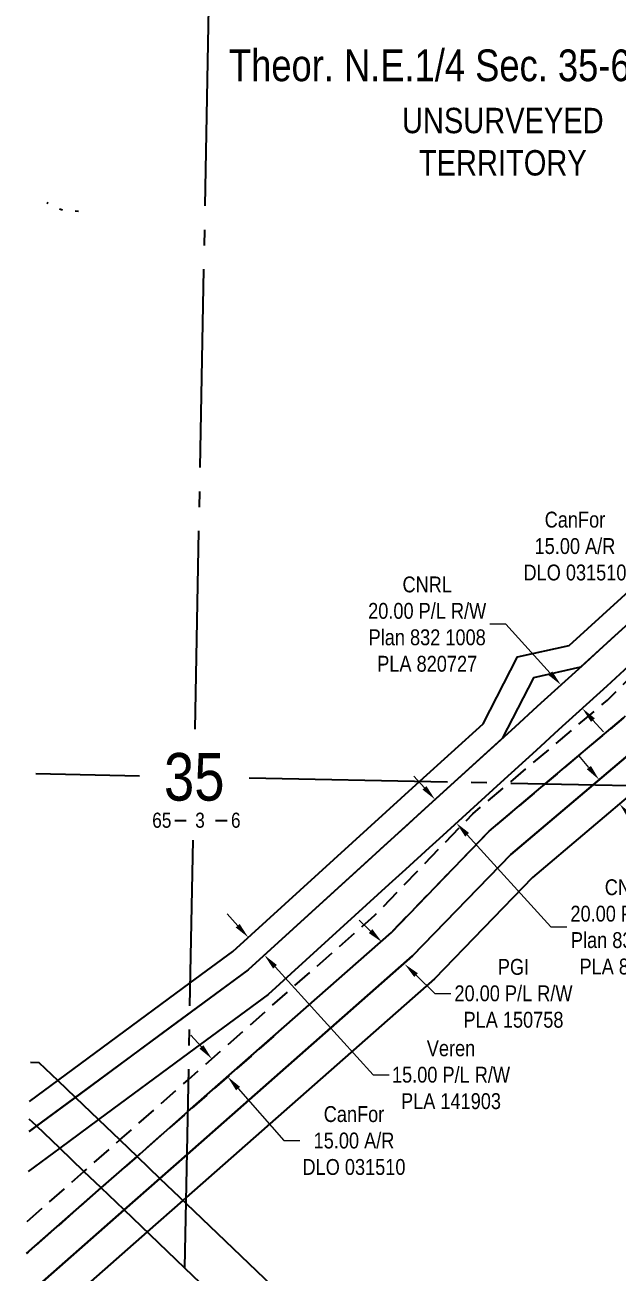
# Model space of a CAD drawing. Extents: x 413456 to 423436, y 6055086 to 6062162.
# Drawn here: x 413466 to 413839, y 6058450 to 6059237 of the extents above; entities that cross this region are included whole.
import ezdxf
from ezdxf.enums import TextEntityAlignment as Align

# ---------------------------------------------------------------- set-up
doc = ezdxf.new("R2010")
doc.units = 0
doc.header["$LTSCALE"] = 5
doc.header["$PDSIZE"] = 0.5
for name, pattern in [('foc-ACCESSROAD', [3.75, 2.5, -1.25]), ('foc-QUARTERLINE', [33, 25, -3, 2, -3]), ('foc-WHEELTRACKS', [2, 0.4, -1.6])]:
    doc.linetypes.add(name, pattern=pattern)
doc.layers.get('Defpoints').update_dxf_attribs({"color": 9})
for name, color, linetype in [('10', 1, 'Continuous'), ('9', 3, 'Continuous'), ('C-RW', 13, 'Continuous'), ('C-SYMBOL', 7, 'Continuous'), ('F-AR', 190, 'foc-ACCESSROAD'), ('F-RW', 190, 'Continuous'), ('L-QSEC', 8, 'foc-QUARTERLINE'), ('L-SECLBL', 7, 'Continuous'), ('L-UNS-T', 3, 'Continuous'), ('T-WATER-P3', 160, 'foc-WHEELTRACKS')]:
    doc.layers.add(name, color=color, linetype=linetype)
for name, color, linetype, lineweight in [('C-RW-T', 13, 'Continuous', 9), ('F-AR-T', 190, 'Continuous', 9), ('F-RW-T', 190, 'Continuous', 9)]:
    doc.layers.add(name, color=color, linetype=linetype, lineweight=lineweight)
doc.styles.add('175L', font='ARIALN.TTF', dxfattribs={"height": 20})
doc.styles.add('80CG', font='ARIALN.TTF', dxfattribs={"height": 10})
doc.styles.add('80L', font='ARIALN.TTF', dxfattribs={"height": 10})
doc.styles.add('SIMPLEX', font='ARIALN.TTF')
doc.dimstyles.new('Compass 5 000', dxfattribs={"dimscale": 5, "dimtxt": 9, "dimasz": 2, "dimexe": 0.2, "dimexo": 0.0625, "dimgap": 0.5, "dimtad": 0, "dimtih": 1, "dimtoh": 1, "dimzin": 0, "dimdsep": 46, "dimtxsty": '80CG', "dimcen": 0.1, "dimse1": 1, "dimse2": 1, "dimclrd": 256, "dimclrt": 256, "dimaunit": 1, "dimadec": 4, "dimazin": 0, "dimtfac": 0.06, "dimtofl": 0, "dimtmove": 0, "dimatfit": 1, "dimfxl": 0.2, "dimtolj": 1, "dimtzin": 0, "dimlwd": -1, "dimarcsym": 0})

# ---------------------------------------------------------------- blocks, each defined once
blk = doc.blocks.new('L-SECLBL')
at = {"layer": '9', "color": 7}
for p, q in [((-5.08, -27.83), (-12.29, -27.83)), ((20.7, -27.83), (13.5, -27.83))]:
    blk.add_line(p, q, dxfattribs=at)
at = {"layer": '10', "color": 2, "style": 'SIMPLEX'}
blk.add_attdef('SEC', text='', height=30, dxfattribs=at).set_placement((0, 0), align=Align.MIDDLE)
at = {"layer": '10', "color": 5, "style": '80L'}
blk.add_attdef('TWP', text='', height=9.5, dxfattribs=at).set_placement((-14.43, -27.37), align=Align.MIDDLE_RIGHT)
blk.add_attdef('RGE', text='', height=9.5, dxfattribs=at).set_placement((3.62, -27.37), align=Align.MIDDLE_CENTER)
blk.add_attdef('MER', text='', height=9.5, dxfattribs=at).set_placement((23.17, -27.37), align=Align.MIDDLE_LEFT)
blk = doc.blocks.new('*D41')
at = {"layer": 'C-RW-T', "transparency": 16777216}
for p, q in [((413599.79, 6058668.71), (413593.07, 6058676.1)), ((413623.35, 6058642.82), (413685.3, 6058574.72)), ((413685.3, 6058574.72), (413695.3, 6058574.72))]:
    blk.add_line(p, q, dxfattribs=at)
for points in [[(413601.03, 6058669.83), (413598.56, 6058667.58), (413606.52, 6058661.31)], [(413624.58, 6058643.94), (413622.12, 6058641.7), (413616.62, 6058650.21)]]:
    blk.add_solid(points, dxfattribs=at)
at = {"layer": 'Defpoints', "color": 0, "transparency": 16777216}
for p in [(413603.11, 6058658.2), (413613.21, 6058647.11), (413616.62, 6058650.21)]:
    blk.add_point(p, dxfattribs=at)
at = {"layer": 'C-RW-T', "transparency": 16777216, "insert": (413734.39, 6058574.72), "char_height": 10, "attachment_point": 5, "style": '80CG'}
blk.add_mtext('\\A1;Veren\\P15.00 P/L R/W\\PPLA 141903', dxfattribs=at)
blk = doc.blocks.new('*D52')
at = {"layer": 'Defpoints', "color": 0, "transparency": 16777216}
for p in [(413914.59, 6058892.3), (413925.22, 6058881.66), (413893.53, 6058871.27)]:
    blk.add_point(p, dxfattribs=at)
at = {"layer": 'F-AR-T', "transparency": 16777216}
for p, q in [((413856.86, 6058908), (413846.86, 6058908)), ((413886.46, 6058878.34), (413856.86, 6058908)), ((413911.21, 6058853.55), (413918.28, 6058846.47))]:
    blk.add_line(p, q, dxfattribs=at)
for points in [[(413887.64, 6058879.52), (413885.28, 6058877.17), (413893.53, 6058871.27)], [(413912.39, 6058854.73), (413910.03, 6058852.37), (413904.15, 6058860.62)]]:
    blk.add_solid(points, dxfattribs=at)
at = {"layer": 'F-AR-T', "transparency": 16777216, "insert": (413812.59, 6058908), "char_height": 10, "attachment_point": 5, "style": '80CG'}
blk.add_mtext('\\A1;CanFor\\P15.00 A/R\\PDLO 031510', dxfattribs=at)
blk = doc.blocks.new('*D55')
at = {"layer": 'Defpoints', "color": 0, "transparency": 16777216}
for p in [(413579.02, 6058580.84), (413588.93, 6058569.59), (413593.41, 6058573.53)]:
    blk.add_point(p, dxfattribs=at)
at = {"layer": 'F-AR-T', "transparency": 16777216}
for p, q in [((413576.9, 6058592.29), (413570.3, 6058599.8)), ((413600.02, 6058566.02), (413628.9, 6058533.21)), ((413628.9, 6058533.21), (413638.9, 6058533.21))]:
    blk.add_line(p, q, dxfattribs=at)
for points in [[(413578.15, 6058593.39), (413575.65, 6058591.19), (413583.51, 6058584.78)], [(413601.27, 6058567.13), (413598.77, 6058564.92), (413593.41, 6058573.53)]]:
    blk.add_solid(points, dxfattribs=at)
at = {"layer": 'F-AR-T', "transparency": 16777216, "insert": (413673.17, 6058533.21), "char_height": 10, "attachment_point": 5, "style": '80CG'}
blk.add_mtext('\\A1;CanFor\\P15.00 A/R\\PDLO 031510', dxfattribs=at)
blk = doc.blocks.new('*D89')
at = {"layer": 'Defpoints', "color": 0, "transparency": 16777216}
for p in [(413823.4, 6058838.36), (413803.76, 6058820.49), (413836.86, 6058823.58)]:
    blk.add_point(p, dxfattribs=at)
at = {"layer": 'F-RW-T', "transparency": 16777216}
for p, q in [((413768.9, 6058858.8), (413758.9, 6058858.8)), ((413797.03, 6058827.89), (413768.9, 6058858.8)), ((413823.95, 6058798.31), (413830.68, 6058790.92))]:
    blk.add_line(p, q, dxfattribs=at)
for points in [[(413798.27, 6058829.01), (413795.8, 6058826.77), (413803.76, 6058820.49)], [(413825.18, 6058799.43), (413822.72, 6058797.19), (413817.22, 6058805.71)]]:
    blk.add_solid(points, dxfattribs=at)
at = {"layer": 'F-RW-T', "transparency": 16777216, "insert": (413719.36, 6058858.8), "char_height": 10, "attachment_point": 5, "style": '80CG'}
blk.add_mtext('\\A1;CNRL\\P20.00 P/L R/W\\PPlan 832 1008\\PPLA 820727', dxfattribs=at)
blk = doc.blocks.new('*D90')
at = {"layer": 'Defpoints', "color": 0, "transparency": 16777216}
for p in [(413712.65, 6058680.93), (413726.99, 6058667.06), (413705.17, 6058644.48)]:
    blk.add_point(p, dxfattribs=at)
at = {"layer": 'F-RW-T', "transparency": 16777216}
for p, q in [((413683.63, 6058665.3), (413676.44, 6058672.25)), ((413712.36, 6058637.53), (413724.26, 6058626.02)), ((413724.26, 6058626.02), (413734.26, 6058626.02))]:
    blk.add_line(p, q, dxfattribs=at)
for points in [[(413684.79, 6058666.5), (413682.47, 6058664.1), (413690.82, 6058658.35)], [(413713.51, 6058638.72), (413711.2, 6058636.33), (413705.17, 6058644.48)]]:
    blk.add_solid(points, dxfattribs=at)
at = {"layer": 'F-RW-T', "transparency": 16777216, "insert": (413773.8, 6058626.02), "char_height": 10, "attachment_point": 5, "style": '80CG'}
blk.add_mtext('\\A1;PGI\\P20.00 P/L R/W\\PPLA 150758', dxfattribs=at)
blk = doc.blocks.new('*D93')
at = {"layer": 'Defpoints', "color": 0, "transparency": 16777216}
for p in [(413813.43, 6058748.59), (413840.73, 6058745.48), (413826.33, 6058733.32)]:
    blk.add_point(p, dxfattribs=at)
at = {"layer": 'F-RW-T', "transparency": 16777216}
for p, q in [((413821.39, 6058768.4), (413814.94, 6058776.04)), ((413847.18, 6058737.84), (413853.69, 6058730.14)), ((413853.69, 6058730.14), (413863.69, 6058730.14))]:
    blk.add_line(p, q, dxfattribs=at)
for points in [[(413822.66, 6058769.47), (413820.11, 6058767.32), (413827.84, 6058760.75)], [(413848.46, 6058738.91), (413845.91, 6058736.76), (413840.73, 6058745.48)]]:
    blk.add_solid(points, dxfattribs=at)
at = {"layer": 'F-RW-T', "transparency": 16777216, "insert": (413903.23, 6058730.14), "char_height": 10, "attachment_point": 5, "style": '80CG'}
blk.add_mtext('\\A1;PGI\\P20.00 P/L R/W\\PPLA 220626', dxfattribs=at)
blk = doc.blocks.new('*D94')
at = {"layer": 'Defpoints', "color": 0, "transparency": 16777216}
for p in [(413719.17, 6058743.51), (413737.81, 6058733.45), (413732.62, 6058728.73)]:
    blk.add_point(p, dxfattribs=at)
at = {"layer": 'F-RW-T', "transparency": 16777216}
for p, q in [((413717.63, 6058755.64), (413710.9, 6058763.04)), ((413744.54, 6058726.06), (413797.45, 6058667.91)), ((413797.45, 6058667.91), (413807.45, 6058667.91))]:
    blk.add_line(p, q, dxfattribs=at)
for points in [[(413718.86, 6058756.76), (413716.4, 6058754.52), (413724.36, 6058748.24)], [(413745.78, 6058727.18), (413743.31, 6058724.94), (413737.81, 6058733.45)]]:
    blk.add_solid(points, dxfattribs=at)
at = {"layer": 'F-RW-T', "transparency": 16777216, "insert": (413846.99, 6058667.91), "char_height": 10, "attachment_point": 5, "style": '80CG'}
blk.add_mtext('\\A1;CNRL\\P20.00 P/L R/W\\PPlan 832 1008\\PPLA 820727', dxfattribs=at)

msp = doc.modelspace()

# ---------------------------------------------------------------- linework, layer by layer
at = {"layer": 'C-RW'}
for points in [[(413650.994, 6059665.547), (413702.546, 6059594.668), (413724.809, 6059564.06), (413979.2, 6059214.322), (414026.164, 6059153.423), (414012.329, 6059010.306), (413816.057, 6058831.682), (413786.506, 6058825.066), (413766.657, 6058786.729), (413736.561, 6058759.342), (413606.32, 6058640.844), (413569.548, 6058613.752), (413468.105, 6058539.008)], [(413468.466, 6058557.906), (413569.909, 6058632.649), (413596.799, 6058652.46), (413714.748, 6058759.774), (413754.573, 6058796.014), (413776.402, 6058838.174), (413808.901, 6058845.451), (413997.545, 6059017.131), (414011.37, 6059156.232), (413971.196, 6059208.327), (413712.265, 6059564.308), (413690.002, 6059594.916), (413638.45, 6059665.794)]]:
    msp.add_lwpolyline(points, dxfattribs=at)
at = {"layer": 'F-AR', "flags": 128}
msp.add_lwpolyline([(413467.022, 6058482.276), (413502.815, 6058513.773), (413525.392, 6058533.641), (413568.748, 6058571.794), (413686.398, 6058675.326), (413748.107, 6058739.224), (413771.145, 6058758.657), (413833.039, 6058810.887), (413937.544, 6058915.208), (414028.334, 6058985.684), (414029.969, 6058987.291), (414047.714, 6059004.736), (414100.602, 6059056.895), (414112.973, 6059040.853), (414072.297, 6059000.867), (414070.815, 6058999.715), (414050.642, 6058984.037), (413947.493, 6058903.875), (413843.182, 6058799.834), (413793.855, 6058758.207), (413758.357, 6058728.261), (413696.757, 6058664.476), (413568.36, 6058551.488), (413536.263, 6058523.242), (413513.686, 6058503.373), (413466.634, 6058461.969)], dxfattribs=at)
at = {"layer": 'F-RW'}
for points in [[(413466.117, 6058434.884), (413528.185, 6058489.503), (413550.764, 6058509.372), (413567.843, 6058524.402), (413710.148, 6058649.629), (413772.028, 6058713.638), (413824.111, 6058757.608), (413857.031, 6058785.411), (413960.745, 6058888.827), (413961.046, 6058889.093), (414077.708, 6058979.784), (414099.359, 6058996.617), (414122.209, 6059014.369), (414129.383, 6059019.588), (414166.323, 6059046.537), (414239.026, 6059100.624), (414228.372, 6059116.546), (414189.597, 6059173.607), (414206.149, 6059184.854), (414228.48, 6059200.028), (414236.741, 6059205.641), (414259.098, 6059220.833), (414279.057, 6059234.397), (414295.596, 6059245.634)], [(414260.486, 6059106.457), (414257.869, 6059088.589), (414178.509, 6059030.724), (414141.562, 6059003.78), (414134.216, 6058998.422), (414126.406, 6058992.35), (414104.759, 6058975.518), (414090.003, 6058964.044), (413974.289, 6058874.072), (413870.562, 6058770.672), (413854.389, 6058757.009), (413785.698, 6058699.017), (413723.96, 6058635.155), (413567.326, 6058497.318), (413565.262, 6058495.502), (413542.685, 6058475.634), (413471.618, 6058413.096), (413465.546, 6058404.982)], [(413844.319, 6058857.399), (413835.692, 6058849.547), (413819.212, 6058834.549), (413788.839, 6058806.908), (413774.603, 6058793.955), (413752.181, 6058773.551), (413713.462, 6058738.325), (413707.121, 6058732.557), (413692.187, 6058718.968), (413681.656, 6058709.387), (413674.526, 6058702.899), (413606.323, 6058640.846), (413557.209, 6058604.658), (413500.103, 6058562.581), (413475.617, 6058544.54), (413468.147, 6058539.036)], [(413849.147, 6058834.762), (413832.667, 6058819.764), (413802.295, 6058792.123), (413788.056, 6058779.168), (413765.636, 6058758.766), (413726.915, 6058723.538), (413720.575, 6058717.77), (413705.641, 6058704.182), (413695.11, 6058694.6), (413687.98, 6058688.113), (413619.012, 6058625.364), (413569.068, 6058588.564), (413511.962, 6058546.487), (413487.476, 6058528.446), (413467.624, 6058513.819)], [(413466.634, 6058461.969), (413513.686, 6058503.373), (413536.263, 6058523.242), (413568.36, 6058551.488), (413696.757, 6058664.476), (413758.357, 6058728.261), (413793.855, 6058758.207), (413843.182, 6058799.834)], [(413857.031, 6058785.411), (413824.111, 6058757.608), (413772.028, 6058713.638), (413710.148, 6058649.629), (413567.843, 6058524.401), (413550.764, 6058509.372), (413528.185, 6058489.503), (413466.117, 6058434.884)], [(413468.981, 6058582.706), (413474.344, 6058582.472), (413486.293, 6058571.041), (413497.296, 6058560.516), (413511.962, 6058546.487), (413525.392, 6058533.641), (413536.263, 6058523.242), (413550.763, 6058509.372), (413567.255, 6058493.596), (414138.769, 6057946.892), (414245.462, 6057844.837)], [(414201.194, 6057845.711), (414094.504, 6057947.764), (413566.477, 6058452.874), (413528.185, 6058489.503), (413513.686, 6058503.373), (413502.815, 6058513.773), (413487.476, 6058528.446), (413472.81, 6058542.475), (413468.296, 6058546.794)]]:
    msp.add_lwpolyline(points, dxfattribs=at)
at = {"layer": 'L-QSEC'}
for p, q in [((413572.962, 6058792.592), (413587.741, 6059566.774)), ((413472.412, 6058764.571), (413537.854, 6058763.279)), ((413607.123, 6058761.91), (414373.928, 6058746.761)), ((413557.038, 6057958.393), (413571.626, 6058722.605))]:
    msp.add_line(p, q, dxfattribs=at)
at = {"layer": 'T-WATER-P3', "flags": 128}
msp.add_lwpolyline([(413499.253, 6059118.922), (413488.586, 6059119.966), (413479.281, 6059124.458)], dxfattribs=at)

# ---------------------------------------------------------------- block references
at = {"layer": 'L-SECLBL'}
msp.add_blockref('L-SECLBL', (413572.39, 6058762.596), dxfattribs=at).add_auto_attribs({'SEC': '35', 'TWP': '65', 'RGE': '3', 'MER': '6'})

# ---------------------------------------------------------------- texts
at = {"layer": 'C-SYMBOL', "color": 3, "style": '175L'}
msp.add_text('Theor. N.E.1/4 Sec. 35-65-3-W.6M.', height=20, dxfattribs=at).set_placement((413774.446, 6059195.142), align=Align.BOTTOM_CENTER)
at = {"layer": 'L-UNS-T', "color": 3, "insert": (413767.062, 6059162.899), "char_height": 16, "attachment_point": 5, "style": '80L'}
msp.add_mtext_dynamic_manual_height_columns('\\pxqc;UNSURVEYED TERRITORY', width=126.30343, gutter_width=47.459, heights=[0], dxfattribs=at)

# ---------------------------------------------------------------- dimensions: what is measured, and where the dimension line sits
at = {"layer": 'C-RW-T'}
dim = msp.add_linear_dim(base=(413616.619, 6058650.215), p1=(413603.112, 6058658.204), p2=(413613.206, 6058647.11), angle=312.296822, text='Veren\\P15.00 P/L R/W\\PPLA 141903', dimstyle='Compass 5 000', dxfattribs=at)
dim.commit()
dim.dimension.update_dxf_attribs({"geometry": '*D41', "text_midpoint": (413734.39, 6058574.721), "dimtype": 161})
at = {"layer": 'F-AR-T'}
for base, p1, p2, angle, picture, middle in [((413893.525, 6058871.266), (413925.216, 6058881.656), (413914.593, 6058892.297), 134.949358, '*D52', (413812.591, 6058907.995)), ((413593.411, 6058573.532), (413579.024, 6058580.837), (413588.925, 6058569.585), 311.347348, '*D55', (413673.167, 6058533.206))]:
    dim = msp.add_linear_dim(base=base, p1=p1, p2=p2, angle=angle, text='CanFor\\P15.00 A/R\\PDLO 031510', dimstyle='Compass 5 000', dxfattribs=at)
    dim.commit()
    dim.dimension.update_dxf_attribs({"geometry": picture, "text_midpoint": middle, "dimtype": 161})
at = {"layer": 'F-RW-T'}
for base, p1, p2, angle, text, picture, middle in [((413803.764, 6058820.493), (413836.856, 6058823.576), (413823.399, 6058838.363), 132.305018, 'CNRL\\P20.00 P/L R/W\\PPlan 832 1008\\PPLA 820727', '*D89', (413719.363, 6058858.798)), ((413840.733, 6058745.48), (413813.43, 6058748.591), (413826.325, 6058733.317), 310.172666, 'PGI\\P20.00 P/L R/W\\PPLA 220626', '*D93', (413903.227, 6058730.135)), ((413737.814, 6058733.454), (413719.165, 6058743.514), (413732.618, 6058728.727), 312.295038, 'CNRL\\P20.00 P/L R/W\\PPlan 832 1008\\PPLA 820727', '*D94', (413846.988, 6058667.905)), ((413705.166, 6058644.475), (413712.646, 6058680.928), (413726.995, 6058667.056), 315.969037, 'PGI\\P20.00 P/L R/W\\PPLA 150758', '*D90', (413773.798, 6058626.018))]:
    dim = msp.add_linear_dim(base=base, p1=p1, p2=p2, angle=angle, text=text, dimstyle='Compass 5 000', dxfattribs=at)
    dim.commit()
    dim.dimension.update_dxf_attribs({"geometry": picture, "text_midpoint": middle, "dimtype": 161})

doc.saveas('drawing.dxf')
